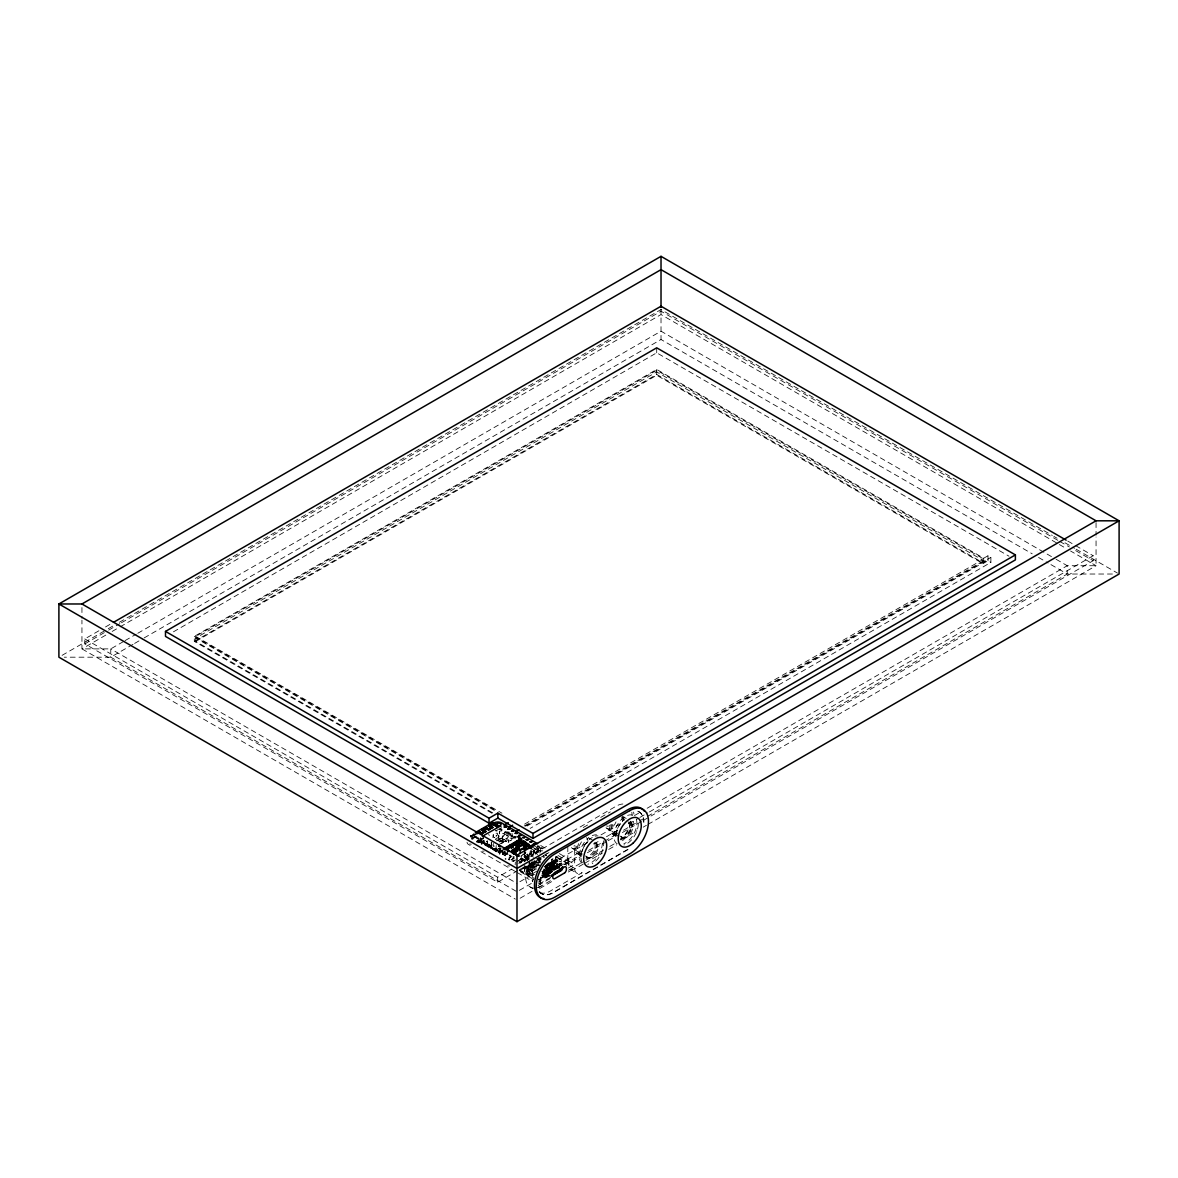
<?xml version="1.0" encoding="UTF-8"?>
<svg xmlns="http://www.w3.org/2000/svg" width="1178" height="1178" viewBox="0 0 1178 1178"><rect width="100%" height="100%" fill="white"/><g stroke="black" fill="none" stroke-linecap="round" stroke-linejoin="round"><path stroke-width="0.75" stroke-dasharray="5 3.75" d="M518.541 863.253L528.731 857.437L528.731 855.773L526.934 854.742M533.074 855.331L533.074 854.418L530.63 856.745M546.342 870.998L545.34 870.748L547.785 869.835M550.862 868.716C548.654 865.3 553.645 863.872 551.996 868.451C549.257 870.012 554.278 865.624 550.803 868.098M551.068 867.037C550.906 863.651 552.349 867.361 551.289 867.155M551.525 862.163L552.541 862.414L550.803 863.415L550.951 864.519L549.949 863.93C547.799 862.561 557.15 861.692 558.298 866.007L558.298 868.083M558.298 866.007L558.298 867.509L552.88 870.63M545.62 865.58L553.704 861.118L555.471 862.767L551.952 862.09M542.778 871.705L543.338 870.321M551.952 861.457L553.13 861.412A1.929 1.119 -60 0 1 554.44 862.237L553.424 865.064L553.616 863.577M543.5 874.547L541.983 876.02C544.207 877.595 547.166 875.46 543.647 876.977L544.575 877.183L541.983 875.519L543.603 874.488L544.913 875.239C536.697 873.354 550.877 879.922 543.087 874.901M559.182 867.303A1.929 1.119 -60 0 0 559.403 866.286L559.741 865.167M560.875 864.505L559.373 865.992L561.111 865.712L559.491 865.403M560.154 865.83L560.183 865.315M499.546 848.189L499.31 850.737L499.354 848.16M520.809 862.767L521.103 861.633L520.764 862.856M556.693 867.406C544.177 862.075 557.827 863.651 557.916 868.775M524.873 853.976C522.222 862.134 528.127 850.59 524.136 854.359M546.901 876.52C539.907 858.998 547.637 887.196 547.093 872.515C550.921 886.901 540.393 870.262 547.402 875.445C549.846 876.152 546.401 871.691 548.212 872.839M555.471 862.767L554.293 863.445L553.248 862.267L552.776 866.183M557.12 867.406L557.194 863.945L558.195 867.317M559.049 865.697L560.978 864.461M521.721 859.115L522.693 859.631M522.001 858.953C520.72 858.335 524.328 860.927 523.459 859.778M522.796 860.161L523.533 859.572M528.731 857.437L529.305 855.449L527.508 854.403L524.622 856.067L524.622 857.731L527.052 859.174L524.49 860.514M534.267 860.647L538.169 862.885L538.169 864.888L535.975 864.829L535.975 870.321L526.33 864.755M513.888 858.924L513.284 856.509M513.858 859.218L514.094 856.509M483.378 843.33L483.878 840.503L484.173 843.33L483.392 843.389L485.262 843.448L484.114 844.125M484.158 840.783L483.422 840.842M485.748 842.726C488.737 844.817 483.451 846.422 486.558 842.726M485.748 845.348L487.721 844.862M487.221 843.433C488.237 836.895 487.044 844.92 488.016 843.433M488.693 846.967C489.709 839.973 488.369 848.484 489.474 847.026M489.474 844.479L488.737 844.538M490.504 848.086C491.903 850.413 490.048 840.208 491.462 848.366L492.61 847.689L491.462 848.189M492.89 837.632L493.391 834.79L493.184 837.852M491.859 841.887L491.462 844.729L491.064 841.887M491.314 845.48L490.504 845.48M493.67 835.084L492.905 835.084M496.056 833.347C500.797 831.639 493.243 840.636 496.792 833.288M493.611 846.084C495.82 845.819 491.344 847.247 493.611 843.463M496.012 835.894L496.792 835.835M496.821 848.219L496.026 848.278L496.232 845.465M498.191 837.941C499.177 831.035 498.014 839.163 498.942 838.059M499.295 833.936C500.341 827.059 499.016 835.099 500.032 834.053M495.644 848.602C500.665 850.634 492.021 853.594 496.424 848.602M499.001 835.335L498.191 835.335M500.076 831.388L499.295 831.388M495.629 851.149L497.514 850.531M499.708 839.31C497.676 838.618 501.651 840.297 499.708 842.049M502.579 833.435C508.41 834.657 498.456 839.089 503.374 833.494M498.971 850.457C500.4 862.87 500.002 840.208 499.811 850.604M501.313 840.68C506.893 840.002 497.543 847.512 502.093 840.68M502.211 839.428C503.212 832.522 502.034 840.636 502.962 839.546M498.927 852.946L499.722 852.946M502.579 836.041L503.389 836.041M501.298 843.227L502.108 843.227M503.021 836.822L502.211 836.822M501.003 847.807L500.606 850.649L500.208 847.807M505.436 831.815L504.287 832.478L505.436 831.639M505.524 838.78C511.031 839.84 501.754 844.552 506.304 838.721M506.437 835.717C512.106 835.717 502.476 842.226 507.217 835.717M505.524 841.386L506.304 841.328M506.422 838.265L507.232 838.265M505.126 850.914L504.714 853.755L504.317 850.914M508.248 842.697L508.66 839.855L509.058 842.697M510.089 838.044C515.596 838.633 506.614 844.037 510.884 837.97M510.089 840.65L510.884 840.591M509.073 859.911L509.529 856.966L509.529 860.028M509.029 859.807L509.824 859.807M510.884 854.978L510.486 857.82L510.089 854.978M512.091 861.427L512.489 861.663M511.178 859.896L513.696 858.011L511.178 859.896L513.49 861.236L514.477 860.662M515.184 864.858L515.331 862.046M524.092 856.656L524.873 856.597M524.593 853.741L525.152 851.076M525.211 857.407L525.197 855.743L527.008 856.774L527.008 858.438C528.583 848.234 525.83 858.953 527.715 857.069M524.357 871.646C525.359 864.74 524.151 872.839 525.093 871.749M527.715 854.448L526.919 854.448M525.152 869.025L524.357 869.025M530.63 853.255C532.692 853.594 528.259 853.932 530.63 850.649M533.443 850.619C534.797 848.116 532.839 859.999 534.208 848.808M528.745 871.779C530.056 869.747 528.318 879.995 529.644 871.16L527.052 870.984L527.052 874.15L519.969 870.056M533.384 853.108L534.194 853.108M528.745 874.385L529.54 874.385M531.072 862.34L530.895 867.008L530.394 864.166M531.44 865.624L531.087 865.521M532.014 862.959L533.236 864.416M537.094 848.72C541.644 847.085 535.239 852.136 537.094 846.113M537.389 845.701L539.126 846.113L537.389 846.526M532.147 877.684C537.669 877.242 528.554 884.472 532.927 877.684M532.132 880.246L532.942 880.246M540.879 851.134C538.11 846.673 545.429 846.599 542.646 851.134M538.449 859.557C540.334 859.086 536.785 860.735 538.434 856.877M540.746 850.84L542.778 850.84M539.229 859.557L539.244 856.877M542.778 848.219L540.746 848.219M543.382 870.439L543.176 873.62L542.351 870.645M550.936 871.941L545.841 868.834M544.472 877.036L543.647 876.977L545.031 876.344M546.636 867.42L553.1 870.689M552.084 871.484L546.695 868.304M548.079 867.788L553.527 870.395L547.358 866.713L553.807 870.277M545.208 877.257L547.299 877.757M547.358 868.215L552.806 870.822L546.636 867.376M554.293 870.203L548.138 866.139L554.971 869.57M550.759 866.036L555.972 869.025L549.522 865.756M549.522 866.964L556.237 870.203M556.458 868.775L550.155 865.123L557.179 868.539M557.179 868.407L550.877 864.711L556.119 867.862M550.671 865.845L551.996 865.845M551.878 866.817L551.878 863.43L558.696 867.214M550.671 868.451L551.996 868.451M551.275 866.39L552.32 866.139M543.559 871.632L543.397 871.425A1.929 1.119 -60 0 0 543.794 871.146L553.896 864.446M557.165 861.162L555.987 861.206C553.145 856.288 559.462 862.944 556.664 856.097M555.957 861.854L555.383 856.671M553.807 868.922L554.411 869.128M553.042 867.553L554.058 867.391L554.072 864.696M557.415 856.671L555.515 856.966M559.049 858.791C560.978 856.273 562.657 861.957 560.065 861.987C557.474 860.868 559.138 858.777 561.081 858.791M559.049 861.398L561.081 861.398M560.242 865.55L561.111 865.712L560.183 865.521M524.637 861.84L524.637 859.675L520.602 857.348M542.778 875.872L543.721 875.74L542.881 875.784M544.354 871.381L544.221 871.897A2.547 1.472 -60 0 0 546.032 872.927L547.829 871.396L546.032 872.427A1.929 1.119 -60 0 1 544.663 871.646L544.707 871.146M546.548 876.712L546.96 873.089M542.881 875.298L542.852 875.092M521.25 856.023L521.294 858.173M525.579 853.535L525.8 852.401L524.357 853.24M491.079 844.435L491.859 844.493M500.223 850.354L501.003 850.413M509.043 840.15L508.263 840.15M504.331 853.461L505.126 853.52M509.397 855.007L512.356 857.083M509.809 857.245L509.029 857.186M510.103 857.54L510.884 857.599M513.711 861.089L511.178 859.469M530.409 866.728L531.19 866.787M542.366 873.163L543.676 873.251M545.841 868.878L551.407 871.72M549.463 865.506L556.237 869.703M550.155 865.256L549.081 863.93M555.368 861.604L556.163 861.663M547.269 875.239L545.223 874.739M547.417 875.387L548.212 875.445M553.454 865.05L550.332 866.448M553.086 866.213L553.704 861.987L554.293 863.445M557.15 863.96L556.664 864.711A1.929 1.119 -60 0 1 555.309 867.082L553.498 868.613L555.309 867.582A2.547 1.472 -60 0 0 557.106 864.461M542.837 875.342L541.998 876.02L542.366 875.195L544.059 876.579L542.896 876.388M484.129 843.448L485.262 843.448M497.234 840.783L496.66 840.783M484.114 851.134L482.347 851.134M552.379 871.102L545.841 867.671L551.304 870.719M555.25 869.408L548.742 865.963L554.971 869.82M554.249 869.982L548.801 867.376M556.414 867.788L551.392 864.637M547.299 863.769L549.066 862.738M517.864 870.557L497.661 882.234L84.831 643.895L84.831 638.903L99.158 630.628M105.519 626.946L110.29 624.193M62.081 655.351L106.683 629.612M108.288 628.684L113.059 625.93M119.434 622.249L661.02 309.564L1052.293 535.46M84.831 643.895L107.11 631.025M108.7 630.112L119.847 623.677M121.437 622.75L661.02 311.228L1058.212 540.54M105.814 635.104L81.945 648.887L81.945 620.143M112.175 631.423L118.536 627.756M120.127 626.843L661.02 314.555L1057.815 543.632M123.484 641.539L110.761 648.887L81.945 648.887L515.375 899.123M125.074 640.611L136.206 634.191M137.797 633.263L661.02 331.18L1054.501 558.357M133.026 644.337L110.761 657.191L64.26 657.191M134.616 643.424L142.567 638.829M144.158 637.916L661.02 339.5L1032.193 553.793M173.446 631.82L656.706 352.811L1009.031 556.222M491.962 813.247L194.311 641.392L194.311 636.4L656.706 369.436L983.689 558.225L988.018 555.736L990.889 557.4L990.889 562.392L530.129 828.414M492.713 812.849L195.739 641.392L195.739 636.4L656.706 370.275L985.132 559.889L985.132 561.553L524.181 827.692M194.311 641.392L656.706 374.427L983.689 563.217L988.018 560.728L990.889 562.392M195.739 641.392L656.706 375.267L982.261 563.217L982.261 559.889L524.475 824.188M504.14 850.693L499.384 853.432L470.567 836.807L470.567 835.305L473.747 833.479M478.783 838.383L477.915 838.883C464.117 828.296 489.606 845.112 473.747 835.467L472.01 835.305L474.778 833.7M474.778 833.877L468.594 837.661A5.168 2.989 0 0 0 468.181 837.926M470.567 836.807L473.747 834.966M473.747 835.305L475.897 834.053M471.598 838.53L477.635 835.055M478.783 838.221L477.915 838.883L472.01 835.305M478.062 840.459L479.21 839.796L480.374 840.621L478.062 840.621L479.21 839.958M481.095 838.721L482.818 839.207M477.105 841.769L477.694 840.768L480.035 842.123L478.297 843.095M480.447 839.251L481.596 839.752L481.022 840.253M483.466 838.677L482.892 837.838M483.51 837.735L480.727 839.59M476.53 842.079L478.268 841.74M483.716 837.867L480.506 839.885L480.506 837.543M495.688 830.946L500.179 828.355M496.939 830.902L495.776 830.402L496.939 831.064M500.532 828.811L499.384 829.651L500.532 828.988M478.297 842.461L479.461 842.417M481.596 841.328L479.858 841.504L481.596 841.166L480.447 842.005M500.032 830.019L501.754 829.695M476.53 841.445L478.872 842.8L480.035 842.123M482.818 842.034L481.095 842.211L482.818 841.872L481.669 842.712M502.402 829.901L501.254 830.564M484.04 842.741L482.317 842.918L484.04 842.579L482.892 843.419M504.935 832.846L506.658 832.522M486.485 843.993L484.762 844.331L485.336 844.832M497.013 838.088L495.275 839.251L497.013 840.253L498.736 839.251L497.013 838.25M499.384 836.719C493.95 839.325 504.979 838.721 499.384 836.881M506.157 833.553L507.88 833.229M488.944 845.568L487.206 845.745L488.944 845.406L487.78 846.246M507.379 834.26L509.102 833.936M499.384 839.458L497.661 840.621L499.384 839.458L501.106 840.621L499.222 841.769M500.032 839.089L501.754 838.088L503.492 839.251L501.754 840.253L500.032 839.251L501.754 838.088M490.166 846.275L489.076 846.805M508.601 834.966L510.324 834.642M524.181 826.028L985.132 559.889M525.359 826.176L990.889 557.4M497.661 840.459L499.384 841.46L501.106 840.621M490.814 846.496L489.665 847.321L490.814 846.658M509.824 835.673L511.561 835.349M491.388 846.82L490.239 847.659M500.032 841.828L501.754 840.842L503.492 842.005L501.754 842.992L500.032 842.005L501.754 840.842M502.402 840.459L504.14 839.458L505.863 840.621L504.14 841.622L502.402 840.621L504.14 839.458M492.61 847.689L490.887 847.865L491.462 848.366M512.783 836.056L511.046 836.38L512.209 835.717M511.046 836.38L512.783 835.879M504.14 841.622L505.863 840.621M493.832 848.396L492.109 848.572L493.832 848.234L492.684 849.073M499.384 844.376L501.106 843.198M512.268 837.087L514.006 836.763M495.054 849.102L493.332 849.279L495.054 848.94L493.906 849.78M513.505 837.794L515.228 837.47M515.831 836.66L512.651 838.5L501.136 831.845L501.136 826.853M496.291 849.824L494.554 849.986L496.291 849.647L495.128 850.487M514.727 838.5L515.876 837.676M498.736 851.238L497.587 851.9M500.532 852.268L499.384 851.444L498.235 852.106L499.384 852.931L500.532 852.106L499.384 852.769M500.032 851.238L501.754 851.399M501.254 850.531L502.402 851.017L501.828 850.192M470.567 835.305L499.384 851.944L502.55 850.104M504.861 855.522L504.861 853.859L507.247 853.152L507.247 854.816L505.45 855.861L502.564 854.197L502.564 852.533L504.361 851.488L504.935 853.49M504.935 851.827L503.139 852.857L503.139 854.521M502.564 854.197L504.361 853.152L507.247 854.816M502.564 852.533L505.45 854.197L507.247 853.152M510.56 855.464L509.544 855.464M523.135 854.595L522.914 854.065M520.897 856.067L526.949 852.739M513.49 861.236L516.008 859.778M531.337 848.749L534.076 850.325L538.11 847.998L538.11 850.325M529.599 853.888L530.866 853.152L533.119 854.565L531.941 855.876L529.599 853.888L531.941 855.876M517.113 861.427L525.741 856.435L529.128 860.058M529.599 854.521L531.352 853.549M524.622 857.731L527.508 856.067L529.305 857.113M534.503 852.077L537.669 852.813M536.815 850.737L538.243 850.914L537.669 850.251M524.622 856.067L526.433 857.113L529.305 855.449M531.072 853.594L531.175 850.958L534.076 852.651L538.744 850.104L540.555 851.149L538.243 852.474L536.446 851.444L536.446 853.108M535.872 851.768L535.872 853.432L538.744 851.768L540.555 852.813M524.902 860.367L523.989 860.131L525.417 861.221M526.934 859.911L529.055 858.674M583.243 827.516L589.604 823.849M600.736 817.414L610.278 811.907M84.831 638.903L497.661 877.242L511.65 869.158M544.663 854.786L547.358 853.24M519.424 869.659L525.638 866.08M539.642 857.996L548.963 852.607M542.999 856.288L544.192 855.611M535.975 864.829L539.436 865.506L534.267 862.635L534.635 861.442M534.635 861.516L534.414 862.414L535.18 861.368M536.52 858.703L538.317 859.749L541.203 858.085L541.203 859.749L538.906 861.074L538.891 859.41L537.094 858.379M544.045 856.48L544.619 857.142L543.176 857.304M545.488 855.655L546.342 855.154M519.41 870.733L528.053 865.756M531.484 863.769L535.489 861.471M524.593 868.157L532.957 863.341M534.267 862.635L536.284 861.471L540.187 863.724M541.173 858.644L539.303 859.719A3.681 3.004 0 0 0 539.303 861.427M528.848 866.213L529.128 861.545M533.236 861.089L533.457 868.863L534.827 869.32L526.183 874.65L534.827 869.659L534.827 863.665L530.365 865.005M525.314 868.584L533.133 864.181M537.124 865.506L537.124 863.003L534.974 861.751L534.974 863.415L532.161 862.959L533.119 863.268A1.531 0.883 -60 0 1 533.958 864.004M524.166 866.493L527.052 868.157L534.827 863.665M524.166 865.506L528.48 867.995L537.124 863.003M529.644 862.34L529.644 865.418A1.531 0.883 -60 0 0 530.718 866.036L533.958 865.005L533.236 864.593M527.052 868.157L527.052 869.32L529.923 867.656L531.366 868.495L531.366 870.159L529.923 869.32L529.923 867.656M532.014 860.058L532.014 867.7L530.571 867.199L530.571 864.151M538.169 862.885L540.187 861.722L540.29 862.914M532.014 867.7L531.72 860.22M527.052 870.984L531.366 868.495M533.605 867.7L536.844 865.83L533.605 867.7A1.531 0.883 -60 0 1 532.515 867.082L532.957 863.341M532.662 869.57L527.184 871.911L532.662 869.57L532.662 872.898L527.906 875.652L526.183 874.65M552.114 859.807L552.835 858.718M552.114 859.469L552.968 858.968M531.941 869.158L532.368 873.737L532.368 871.573L529.644 873.148L528.348 870.409M554.234 860.19L555.398 859.513L557.739 861.501L556.576 862.178L554.234 860.823L555.972 860.485M545.34 865.418L548.064 865.005M551.525 861.84L549.802 862.841L550.803 863.415M545.399 866.051C544.383 867.406 547.048 865.889 547.269 866.92M546.342 865.992L548.786 864.593L549.802 865.182L547.564 864.814L545.62 865.918L546.415 865.477C550.774 867.391 542.881 865.123 547.137 866.713M547.932 865.094L548.786 864.107L550.082 865.02M532.368 873.737L538.022 870.468M519.851 881.748L534.179 873.472M545.311 867.052L588.278 842.241M601.016 834.893L620.099 823.864M634.427 815.603L640.788 811.922M647.149 808.255L1067.239 565.72L1096.055 565.72L1096.055 536.977M549.949 864.431L550.803 863.93L549.949 863.43M554.897 861.795L553.645 862.62M531.602 875.593L532.765 876.27L531.602 874.974L533.943 873.62M545.458 867.597L553.262 863.091M556.576 861.545L557.739 860.868M551.525 871.411L548.933 871.411L543.897 868.495L543.897 869.659L553.262 864.254M542.999 871.19L544.796 869.673M549.802 868.171L551.525 866.846M541.836 874.032L566.618 859.704A1.693 0.987 0 0 1 569.018 859.704L568.886 865.801M559.373 853.623L568.282 858.777L582.609 850.501M593.741 844.081L600.103 840.4M606.464 836.733L617.596 830.299M628.728 823.878L638.27 818.371M639.86 817.444L647.812 812.864M649.402 811.936L1093.169 555.736L1093.169 560.728L650.992 816.015M548.064 871.499L551.716 871.558M558.505 868.127L557.577 866.007L558.505 866.699M567.811 846.761L567.811 860.396L569.018 859.704M559.3 866.331L551.569 870.792A2.547 1.472 -60 0 0 549.876 873.134A1.929 1.119 -60 0 1 551.201 871.072L560.846 865.683M531.293 883.456L516.98 891.731L110.761 657.191L110.761 648.887L516.98 883.412M540.835 877.949L558.328 867.847M564.689 864.181L582.182 854.079M588.544 850.413L602.856 842.137M604.447 841.225L617.169 833.877M623.53 830.21L637.843 821.935M639.433 821.022L645.794 817.355M647.385 816.428L1067.239 574.025L1115.522 574.025M538.699 879.833L551.113 872.662M556.399 856.892L568.282 863.769L581.019 856.421M587.38 852.739L606.464 841.725M608.054 840.797L616.006 836.218M622.367 832.537L641.45 821.522M643.041 820.595L649.402 816.928M549.301 875.563L541.762 879.907A5.168 2.989 0 0 1 539.038 880.732M550.803 877.301L541.762 882.513A5.168 2.989 0 0 1 539.038 883.353M538.11 885.458L550.818 878.125M568.311 868.024L574.673 864.357L574.658 849.014A10.558 6.096 -60 0 1 574.923 846.629M520.116 898.225L532.692 890.966M538.567 887.579L550.951 880.422M568.459 870.306L584.376 861.118M585.967 860.205L603.475 850.104M609.851 846.422L616.212 842.741M620.983 839.988L636.871 830.829M643.217 827.147L646.398 825.322M647.988 824.394L1096.055 565.72L1070.552 550.995M539.701 888.536L553.999 880.275M568.311 872.014L574.658 868.348A10.558 6.096 -60 0 0 582.138 872.662L550.273 891.054A22.411 12.943 -60 0 1 540.628 892.836M583.243 864.122L575.291 868.716A10.558 6.096 -60 0 1 568.812 868.127M584.833 863.194L602.326 853.093M608.687 849.426L616.639 844.832M627.741 849.397L552.938 892.585A22.411 12.943 -60 0 1 539.215 891.363M628.036 849.574L553.218 892.762A22.411 12.943 -60 0 1 539.495 891.525M509.559 832.242L507.851 831.977M511.988 833.42L512.489 834.525M499.531 850.531L479.858 839.428L481.596 839.914M509.559 866.036L507.851 865.771M555.471 858.88L557.415 859.277M557.061 867.391L551.289 863.872M533.251 866.772L534.326 867.288M472.01 835.467L475.897 834.23M551.731 866.051L550.862 866.11M546.695 868.348L552.084 871.278M544.766 876.8C544.796 876.049 543.352 876.506 545.385 876.697M522.163 858.791L521.029 858.512L525.859 861.53M533.413 866.92L536.844 865.83M543.647 876.977L544.486 876.933M525.741 856.435L525.741 858.924L528.053 858.924M529.202 859.601L525.741 858.924M551.893 872.28L548.845 872.28L548.933 871.411M551.525 872.574L548.933 872.162M524.549 853.888L523.989 852.695M524.122 859.925L524.269 860.765M522.944 860.028L522.899 859.263M524.21 860.985L524.99 860.558M530.468 865.241L531.234 865.624M524.828 853.859L525.152 853.682M559.653 865.329L559.476 869.055M541.777 871.337L544.869 873.119M1067.754 541.055L1074.1 544.722M1075.691 545.65L1093.169 555.736M1053.883 536.388L1057.064 538.213M1065.015 542.808L1074.572 548.315M1076.162 549.242L1117.51 573.112M1059.802 541.468L1069.344 546.96M1075.691 550.627L1093.169 560.728M1059.405 544.56L1064.176 547.314M1056.092 559.27L1067.239 565.72L1067.239 574.025L1049.716 563.909M1038.569 557.474L1048.125 562.996M985.132 561.553L656.706 371.939L195.739 638.064L495.894 811.347M621.881 815.956L626.21 818.46M628.065 821.876L630.952 823.54M606.95 828.517L612.722 831.845M619.923 835.997L622.794 837.661M613.65 833.553L619.363 836.851M611.691 833.612L616.02 836.1M588.249 837.632L593.948 840.93M572.39 848.469L578.148 851.797M585.348 855.95L588.234 857.613M579.075 853.52L581.932 855.169M577.132 853.564L581.446 856.053M195.739 636.4L501.961 813.203M194.311 636.4L496.733 811.009M567.811 860.396L574.673 864.357M540.717 845.51L546.99 849.132M557.974 855.464L567.384 860.897A5.168 2.989 0 0 1 568.444 864.24M537.58 846.305L543.853 849.927M556.399 857.172L567.384 863.503A5.168 2.989 0 0 1 568.444 866.846M574.658 868.348L567.811 864.402L569.018 863.695A1.708 0.987 0 0 0 566.618 863.695M535.372 846.422L538.11 847.998M506.952 831.859L513.21 835.467M506.407 831.874L516.126 837.411M555.398 860.146L557.739 861.501M532.633 847.173L539.98 851.488L539.98 853.152M570.005 869.231L576.852 873.192M551.495 859.189L560.728 864.519M553.13 860.779L561.435 865.624M559.844 865.108L561.155 865.859M535.872 853.432L537.669 854.477M550.671 865.05L555.692 867.95M533.119 855.199L530.777 853.225M541.203 859.749L539.406 858.703L536.52 860.367L538.317 861.412L538.317 859.749M547.932 864.593L548.786 865.094M530.91 855.655L533.605 857.216M547.063 864.755L547.785 865.491M547.063 865.079L548.58 865.889L546.842 865.727M537.595 860.235L540.187 861.722M544.972 866.301L546.415 867.141L544.692 866.463M544.692 866.964L545.267 867.803M488.428 834.642L489.592 835.305M534.09 862.001L534.414 861.383M534.974 863.415L533.737 862.708L533.737 868.701M533.722 863.356L532.839 862.841A1.531 0.883 -60 0 1 533.236 863.592L533.236 867.494A1.531 0.883 -60 0 0 534.326 868.127M547.829 871.396L550.568 872.972M543.897 869.659L550.568 873.472M536.844 866.331L536.402 865.58M525.859 860.529L524.416 859.704L524.416 860.691M531.661 864.092L532.368 864.505L532.235 862.929L519.41 870.409L526.183 874.312M542.822 871.234L545.061 872.53M547.799 874.105L550.229 875.519M547.387 874.562L550.42 876.314M523.282 861.059L520.602 859.513L520.602 858.261M519.778 859.38L522.472 860.927M482.317 838.176L483.466 838.839M529.879 866.066L530.763 866.581M532.75 867.73L533.649 868.23M505.303 852.607L508.189 854.271M518.438 860.765L521.132 862.311M521.427 862.752L519.984 861.928L519.984 863.592M524.593 867.656L525.035 868.407M527.052 869.32L528.48 870.159L528.48 867.995M532.662 872.898L527.184 875.225L527.184 871.072M480.035 842.756L477.694 840.768M534.532 874.621L533.369 874.577M533.339 875.313L532.176 875.269M520.337 871.764L532.883 879.009M515.625 871.661L468.594 844.493A5.168 2.989 0 0 1 467.077 842.196M517.201 872.559L532.883 881.615M530.203 887.049L533.089 888.713M539.082 892.158L542.027 893.866M552.57 865.565L552.129 860.411A2.547 1.472 -60 0 0 552.099 860.058M554.043 861.354L554.499 862.325M534.061 867.317L534.105 863.253M521.456 858.364L521.398 859.307M538.964 865.05L538.935 863.857M523.606 859.675L523.621 860.338M536.284 861.471L536.181 860.293M1096.055 522.605L1096.055 535.18M988.018 555.736L988.018 560.728M983.689 558.225L983.689 563.217M661.02 309.166L661.02 339.5M656.706 347.819L656.706 352.811M656.706 369.436L656.706 375.267M568.282 858.777L568.282 863.769M566.265 863.106L566.265 865.712M550.082 863.003L549.949 863.93M547.063 864.416L547.137 865.55M546.047 855.066L546.047 855.891M540.643 877.89L540.643 880.511A2.547 1.472 0 0 1 538.729 881.836M538.744 879.465A2.444 1.414 0 0 1 540.555 880.82L540.555 884.811A2.444 1.414 0 0 1 538.744 886.18M539.126 846.113L539.126 848.72M538.906 859.41L538.906 861.074M538.744 850.104L538.744 851.768M538.169 850.442L538.169 852.106M534.076 850.325L534.076 852.651M532.53 854.875L531.366 855.552M531.381 850.752L531.352 854.183M530.866 863.975L530.866 867.037M528.731 855.788L528.627 859.322M527.906 872.324L527.906 875.652M527.508 854.403L527.508 856.067M526.816 860.367L526.816 858.703L529.202 857.996L526.433 858.777L526.433 857.113M524.357 851.076L524.357 853.991M523.194 853.903L523.194 854.654M507.615 852.283L507.615 853.947M506.673 852.828L506.673 854.492M505.45 854.197L505.45 855.861M503.492 839.251L501.754 840.253M503.492 842.005L501.754 842.992M499.384 851.944L499.384 853.432M497.661 877.242L497.661 882.234M480.727 837.425L480.727 839.752M480.374 840.621L479.21 841.298M81.945 607.568L81.945 618.347M541.409 885.93A22.411 12.943 -60 0 1 537.301 887.682M533.487 888.05A22.411 12.943 -60 0 1 527.685 866.404M535.342 854.227A22.411 12.943 -60 0 1 541.409 849.338L616.212 806.15A22.411 12.943 -60 0 1 622.912 804M631.82 812.26A22.411 12.943 -60 0 1 632.056 815.309M631.217 821.67A22.411 12.943 -60 0 1 620.305 839.752M638.932 811.701A22.411 12.943 -60 0 1 643.586 821.95M540.643 880.511A2.547 1.472 0 0 0 539.053 879.038A2.547 1.472 0 0 1 538.729 879.215M540.378 877.124A2.547 1.472 0 0 1 540.422 878.405M531.44 866.463A1.531 0.883 -60 0 1 530.365 865.83M564.777 864.343A2.547 1.472 0 0 0 565.749 862.119A2.547 1.472 0 0 0 561.759 862.06A2.547 1.472 0 0 0 562.569 864.313A2.547 1.472 0 0 1 565.072 864.372M471.333 839.001A2.238 1.296 0 0 1 472.923 839.384M471.333 844.199A2.238 1.296 0 0 1 469.742 843.831M551.466 859.911A1.929 1.119 -60 0 1 551.702 860.662L552.129 865.815A2.547 1.472 -60 0 0 554.072 862.708M554.44 863.415A1.929 1.119 -60 0 1 553.071 865.786M546.15 855.522A2.032 1.178 0 0 1 546.268 854.61M535.048 848.234A2.032 1.178 0 0 1 534.473 848.572M560.478 865.727A1.929 1.119 -60 0 1 560.993 865.535M548.757 874.017A1.929 1.119 -60 0 1 547.387 873.222M548.757 874.518A2.547 1.472 -60 0 1 546.96 873.472M550.111 873.016A2.238 1.296 -60 0 1 551.569 871.043M560.846 865.432A2.547 1.472 -60 0 1 561.155 865.285M621.778 818.577A8.143 4.712 -60 0 1 622.558 821.449M616.786 831.432A8.143 4.712 -60 0 1 611.794 824.335M616.02 821.905A8.143 4.712 -60 0 1 606.037 827.663M638.255 824.04A16.094 9.291 -60 0 1 623.928 844.994M615.888 833.553A16.094 9.291 -60 0 1 617.022 829.724M617.552 828.458A16.094 9.291 -60 0 1 623.928 819.608M628.36 823.319A8.143 4.712 -60 0 1 630.952 832.949A8.143 4.712 -60 0 1 621.307 835.541M623.029 817.031A10.19 5.875 -60 0 1 623.987 820.624M616.786 833.096A10.19 5.875 -60 0 1 610.557 824.232M630.23 821.184A10.19 5.875 -60 0 1 629.081 831.889A10.19 5.875 -60 0 1 620.394 838.221M617.036 835.114A10.19 5.875 -60 0 1 617.036 830.799M618.906 825.999A10.19 5.875 -60 0 1 620.394 823.82M628.978 822.73A8.143 4.712 -60 0 1 628.065 831.285A8.143 4.712 -60 0 1 621.115 836.365M610.705 824.806A6.111 3.534 -60 0 1 609.586 825.616M608.466 826.087A6.111 3.534 -60 0 1 606.537 825.925M586.291 837.691A8.143 4.712 -60 0 1 587.984 841.416M582.226 851.399A8.143 4.712 -60 0 1 576.646 846.231M581.446 841.858A8.143 4.712 -60 0 1 571.463 847.63M603.298 840.812A16.094 9.291 -60 0 1 592.298 863.71M582.447 862.826A16.094 9.291 -60 0 1 592.298 837.425M595.243 836.174A16.094 9.291 -60 0 1 597.997 835.894M593.786 843.271A8.143 4.712 -60 0 1 596.377 852.916A8.143 4.712 -60 0 1 586.732 855.493M580.356 853.859A10.19 5.875 -60 0 1 575.262 846.614M596.377 842.726A10.19 5.875 -60 0 1 593.8 852.975A10.19 5.875 -60 0 1 585.819 858.188M582.462 850.766A10.19 5.875 -60 0 1 584.332 845.966M585.819 843.772A10.19 5.875 -60 0 1 587.557 841.946M594.404 842.697A8.143 4.712 -60 0 1 593.491 851.252A8.143 4.712 -60 0 1 586.541 856.318M575.011 845.568A6.111 3.534 -60 0 1 573.892 846.054M637.666 811.186A22.411 12.943 -60 0 1 643.733 824.585M602.326 843.036A16.301 9.409 -60 0 1 587.822 864.269M581.652 863.076A16.301 9.409 -60 0 1 587.807 838.559M592.298 835.629A16.301 9.409 -60 0 1 596.554 834.849M561.229 864.254A3.063 1.767 -60 0 0 559.948 864.137L550.273 869.688A3.048 1.767 -60 0 0 548.138 873.399A7.112 4.108 -60 0 0 548.256 875.357A3.048 1.767 -60 0 0 549.552 876.108M636.503 819.859A16.301 9.409 -60 0 1 623.869 843.801M617.228 843.846A16.301 9.409 -60 0 1 617.213 825.027A16.301 9.409 -60 0 1 633.514 815.618M633.543 812.04A22.411 12.943 -60 0 1 633.941 814.16M633.543 821.522A22.411 12.943 -60 0 1 622.337 840.93M629.95 821.802A9.174 5.286 -60 0 1 630.245 831.859A9.174 5.286 -60 0 1 621.424 837.956M532.618 881.659A5.684 3.284 0 0 1 533.192 879.171M621.469 817.267A9.174 5.286 -60 0 1 624.222 819.299M617.39 833.523A9.174 5.286 -60 0 1 612.089 831.565A9.174 5.286 -60 0 1 613.65 822.966M588.809 838.044A9.174 5.301 -60 0 1 589.648 839.251M581.976 853.77A9.174 5.301 -60 0 1 577.176 849.323L577.397 847.247A9.174 5.301 -60 0 1 579.709 841.917M595.935 842.167A9.174 5.286 -60 0 1 595.067 852.857A9.174 5.286 -60 0 1 586.217 857.643M538.744 883.456A2.444 1.414 0 0 1 540.555 884.811M540.555 880.82A2.444 1.414 0 0 1 538.744 882.189M527.405 859.027L527.391 860.691L527.391 859.027M540.628 858.409L540.628 860.073L540.628 858.409M481.198 843.934L481.993 843.993L481.198 843.934M486.499 841.269L487.28 841.328L486.499 841.269M493.994 837.499L494.789 837.558L494.038 837.44M498.191 848.455L498.986 848.513L498.191 848.455M505.156 858.939L505.951 858.998L505.156 858.939M508.454 859.145L509.235 859.204L508.454 859.145M533.413 851.355L534.208 851.414L533.457 851.296M539.097 861.943L539.877 862.001L539.126 861.884"/><path stroke-width="1.5" d="M485.984 831.388L481.669 834.053L481.669 833.052L478.931 832.478L478.931 831.315L481.669 832.89L484.261 831.565L481.669 834.053L478.931 832.478L476.766 833.73L478.931 831.477L481.669 833.052L484.261 831.565C489.341 832.64 480.256 827.574 484.261 831.565L481.522 829.813L485.837 827.324L488.575 828.9L491.167 827.398L488.575 830.063L485.837 828.325L483.245 829.813M481.522 829.813L485.837 828.487L485.837 827.324M492.905 827.398L491.167 827.574L490.166 825.822L492.905 827.398L488.575 830.063L488.575 828.9M525.285 843.227L525.285 842.314L529.32 844.641L529.32 846.805M522.664 841.769L523.827 841.107L522.09 842.079L524.431 843.419L522.09 841.445M525.712 843.477L526.772 843.949M529.511 845.524L525.697 843.654M500.252 846.364L499.089 845.863M526.875 848.366L526.875 845.053L527.096 845.922M521.353 839.31L520.661 839.31M514.344 854.359L512.283 852.99M499.678 845.73C502.402 846.084 496.571 844.979 500.252 846.526M661.02 256.333L58.9 603.975L58.9 657.191L516.98 921.667L1119.1 574.025L1119.1 520.809L661.02 256.333L661.02 307.37M81.945 603.975L661.02 269.644L1096.055 520.809L1119.1 520.809L516.98 868.436L58.9 603.975L81.945 603.975L517.657 855.773L516.141 855.154L516.141 850.575L517.23 849.956M113.486 622.352L661.02 306.236L1066.164 540.142M165.494 631.408L656.706 347.819L1015.392 554.897L1015.392 559.889L533.001 838.397L497.852 818.106L489.032 823.201L165.494 636.4L165.494 631.408L489.032 818.209L497.852 813.115L533.001 833.406L1015.392 554.897M475.323 832.566L492.757 822.494L498.824 825.999M476.162 832.905L478.931 831.315M488.428 825.822L492.757 823.334L497.661 826.161L492.757 824.497L488.428 825.822L491.167 827.574L488.575 829.062L485.837 828.487L481.522 829.975L485.837 827.486L488.575 829.062M476.162 833.082L478.931 831.477M476.766 833.553L478.931 832.316L481.669 834.053M490.166 825.822L492.757 823.496L497.661 826.323M537.58 843.698L501.519 822.877A5.168 2.989 0 0 0 494.2 822.877L488.428 825.984L492.757 824.497L496.792 826.823L497.661 826.161M482.273 836.306L500.459 826.028M504.007 825.189L508.336 822.7M508.336 827.692L512.651 825.189M515.831 831.668L519.012 829.842M503.021 848.999L519.483 839.502L519.262 837.057M504.14 849.191L521.559 839.134L521.559 840.621L505.715 849.78M509.824 845.406L511.561 845.907L509.824 845.568M514.006 844.331L512.857 843.669L514.006 844.493M515.949 841.872L517.672 842.373L515.949 842.034M517.171 841.166L518.894 841.666L517.171 841.328M518.394 840.459L520.705 840.621L518.394 840.621M507.88 848.027L506.731 847.203M510.324 846.614L509.176 845.789M511.046 844.862L512.783 845.2M514.815 845.318L516.98 843.271L519.145 844.523L516.98 846.57L514.815 844.523L516.98 845.76M519.896 842.712L521.059 842.034L523.4 843.389L522.237 844.685L519.896 842.712L522.237 844.066L525.594 842.123L523.857 842.461M515.831 845.73C517.392 845.583 513.549 844.655 516.553 845.318M519.896 843.345L521.633 843.006L521.059 842.034M516.259 845.819L517.702 845.981L516.259 845.819L519.145 844.523M517.407 845.318L518.85 845.318L518.129 844.729M518.85 845.156L517.407 845.156M517.113 849.853L514.006 852.474L511.708 851.149L516.097 847.777L517.864 848.852M517.157 850.943L517.157 847.335L523.488 843.669L526.375 844.832L526.375 844.008M517.23 847.453L517.289 851.017M523.636 843.757L523.636 847.365M514.668 849.205L514.874 849.397M526.375 844.832L524.063 843.846L517.436 847.659L519.174 848.661M511.708 851.149L513.078 850.428M524.063 844.17L517.731 847.836L517.731 851.046M515.89 850.487L514.801 851.444L515.449 850.236L516.789 850.958L516.789 849.294L518.453 848.587L517.23 847.88M514.006 852.474L517.392 849.618M518.158 849.25L516.789 849.294M519.027 848.587L520.75 849.574L527.376 845.76L526.507 845.259M525.359 845.082L526.875 845.053M527.052 844.449L527.582 845.171L527.376 844.287M524.711 846.04L523.709 846.216M527.729 845.141L528.215 844.538L527.081 844.258M528.672 844.935L528.819 848.469M520.175 853.461L520.175 850.413L528.731 845.392M529.099 845.922C529.982 844.773 528.686 847.335 529.673 845.51M532.633 844.832L528.598 847.173L531.337 848.749M1096.055 520.809L516.98 855.125L516.98 921.667M518.011 856.229L518.453 854.978M551.201 875.416L560.478 870.056A1.929 1.119 -60 0 0 561.847 867.7M551.569 875.887L560.846 870.527A2.238 1.296 -60 0 0 562.436 867.788M551.569 876.137L560.846 870.778A2.547 1.472 -60 0 0 562.642 867.656L562.642 866.478M526.728 843.728L524.711 844.714L524.711 849.367M526.006 843.315L526.065 844.184M517.024 836.498L521.559 839.134M523.253 840.768L525.594 842.123M519.483 839.502L519.115 836.557M529.172 845.465L528.024 844.965M525.815 845.112L523.12 843.551L523.12 845.716M517.746 840.842L518.894 841.504M523.4 844.022L522.826 843.05L521.648 844.361M517.746 841.004L518.894 841.666M490.166 825.984L492.905 827.574M516.524 841.548L517.672 842.211M516.524 841.71L517.672 842.373M515.301 842.255L516.45 842.918M515.301 842.417L516.45 843.08M514.653 843.949L513.505 843.286L514.653 844.125M511.046 844.7L512.209 845.539M517.51 848.867L520.175 850.413M510.398 845.082L511.561 845.907M483.245 829.975L485.984 831.565M514.153 849.736L515.316 849.647L514.153 848.896L514.226 849.765M507.379 846.82L508.528 847.659L507.379 846.982M514.948 851.105L513.505 852.195L514.874 851.076M512.651 850.604L512.209 851.444L512.651 849.78L512.71 850.649M511.708 850.31L514.006 851.65M518.011 855.228L519.454 856.067M504.935 848.396L506.084 849.073M507.114 849.912L509.986 851.576M499.266 845.789L500.459 846.319M498.883 846.084L499.884 846.658M533.001 833.406L533.001 838.397M526.006 844.552L526.006 847.88M525.653 844.42L525.653 847.335M525.432 844.302L525.506 848.219M524.431 843.713L524.431 849.544M524.063 843.846L524.063 848.999M516.98 845.406L516.98 846.57M516.568 848.926L516.612 848.072L515.169 848.322L513.004 850.398M516.097 847.777L516.097 848.616M515.242 850.869L515.242 851.679M507.689 850.236L507.689 851.9M497.852 813.115L497.852 818.106M492.757 822.494L492.757 823.996M489.032 818.209L489.032 823.201M496.998 826.293A2.238 1.296 0 0 1 500.724 826.293M531.322 847.497A2.032 1.178 0 0 1 531.779 846.835M531.838 847.542A2.032 1.178 0 0 1 531.779 846.01A2.032 1.178 0 0 1 534.385 845.745M644.248 811.097A26.49 15.299 -60 0 0 628.021 809.639L553.218 852.828A26.49 15.299 -60 0 0 535.136 879.303A26.49 15.299 -60 0 0 543.868 898.593M561.597 867.656A3.063 1.767 -60 0 1 560.654 869.511M504.199 826.941L506.201 827.103L504.199 826.941M507.851 829.062L509.853 829.209L507.851 829.062M511.517 831.167L513.52 831.329L511.517 831.167M508.719 848.749L508.822 848.646M511.149 847.983L511.929 848.042L511.178 847.924M515.169 833.288L517.171 833.435L515.169 833.288M512.297 846.997L513.078 847.056L512.297 846.997M513.299 845.995L513.402 845.892M513.387 853.343L514.182 853.402L513.431 853.284M518.835 835.393L520.838 835.541L518.835 835.393M519.159 838.176L519.94 838.235L519.159 838.176M522.487 837.514L524.49 837.661L522.487 837.514M526.154 839.62L528.156 839.767L526.154 839.62M529.805 841.74L531.808 841.887L529.805 841.74M533.472 843.846L535.475 843.993L533.472 843.846M564.615 872.913L554.956 878.538A3.048 1.767 -60 0 1 552.938 878.052A7.112 4.108 -60 0 1 552.806 876.093A3.048 1.767 -60 0 1 554.956 872.383L564.615 866.831A3.063 1.767 -60 0 1 566.368 867.847L566.368 869.879A3.063 1.767 -60 0 1 564.615 872.913M629.759 810.641L554.956 853.829A26.49 15.299 -60 0 0 536.226 886.268A26.49 15.299 -60 0 0 554.956 897.076L629.759 853.888A26.49 15.299 -60 0 0 648.474 821.449A26.49 15.299 -60 0 0 629.759 810.641M497.749 825.528A2.238 1.296 0 0 0 501.106 824.409A2.238 1.296 0 0 0 497.749 823.289A2.238 1.296 0 0 0 497.749 825.528M632.733 843.404A16.301 9.409 -60 0 0 637.902 818.15A16.301 9.409 -60 0 0 618.627 835.246A16.301 9.409 -60 0 0 632.733 843.404M598.174 863.356A16.301 9.409 -60 0 0 603.327 838.118A16.301 9.409 -60 0 0 584.052 855.213A16.301 9.409 -60 0 0 598.174 863.356"/></g></svg>
